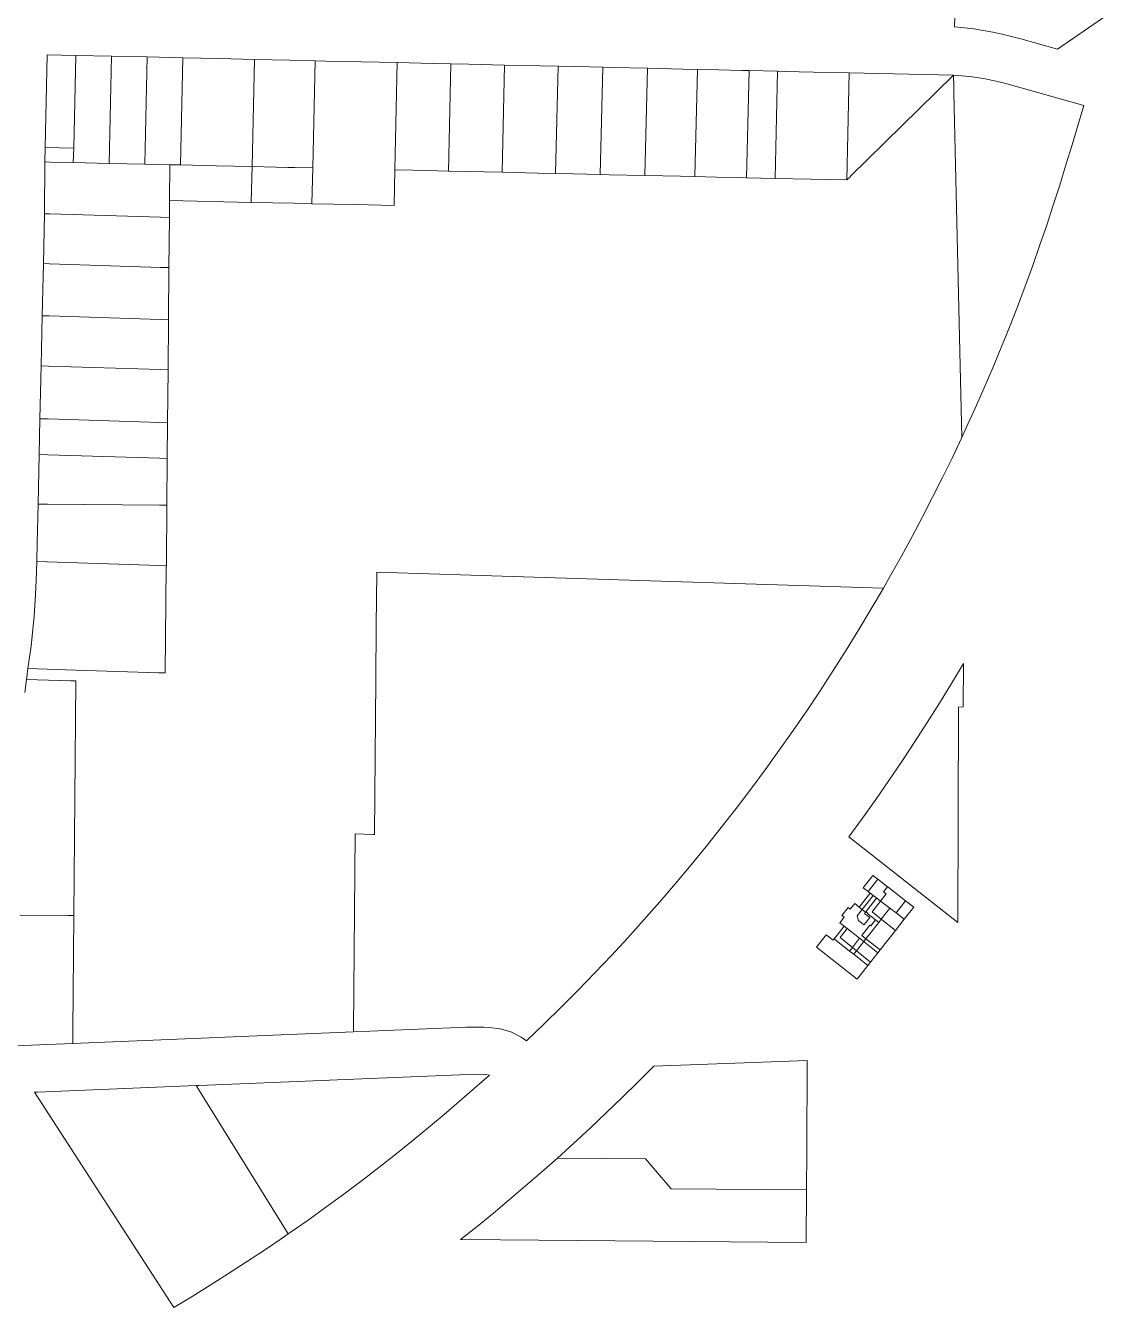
# Model space of a CAD drawing. Header units: feet. Extents: x 865220 to 2774701, y -2240498 to 961524.
# Drawn here: x 2773049 to 2774557, y 951152 to 952944 of the extents above; entities that cross this region are included whole.
import ezdxf

# ---------------------------------------------------------------- set-up
doc = ezdxf.new("R2010")
doc.units = ezdxf.units.FT
doc.header["$LTSCALE"] = 0.015
doc.header["$MEASUREMENT"] = 0
doc.layers.add('Parcels', color=7, linetype='Continuous', lineweight=0)

msp = doc.modelspace()

# ---------------------------------------------------------------- linework, layer by layer
at = {"layer": 'Parcels', "lineweight": 5, "ltscale": 100}
for p, q in [((2774349.5, 952957.8), (2774349.2, 952942.9)), ((2774493, 952911.6), (2774557.3, 952955.6)), ((2774349.2, 952942.9), (2774362.6, 952941.5)), ((2774362.6, 952941.5), (2774376, 952939.8)), ((2774376, 952939.8), (2774389.3, 952937.7)), ((2774389.3, 952937.7), (2774402.6, 952935.2)), ((2774402.6, 952935.2), (2774415.8, 952932.5)), ((2774415.8, 952932.5), (2774428.9, 952929.3)), ((2774428.9, 952929.3), (2774442, 952925.9)), ((2774442, 952925.9), (2774493, 952911.6)), ((2773079.6, 952903.7), (2773076.7, 952773.8)), ((2773119.6, 952902.8), (2773079.6, 952903.7)), ((2773119.6, 952902.8), (2773116.7, 952772.9)), ((2773169.6, 952901.7), (2773119.6, 952902.8)), ((2773119.6, 952902.8), (2773119.6, 952902.8)), ((2773169.6, 952901.7), (2773166.2, 952751.7)), ((2773166.2, 952751.7), (2773169.6, 952901.7)), ((2773219.6, 952900.6), (2773169.6, 952901.7)), ((2773169.6, 952901.7), (2773169.6, 952901.7)), ((2773219.6, 952900.6), (2773216.2, 952750.6)), ((2773216.2, 952750.6), (2773219.6, 952900.6)), ((2773269.6, 952899.4), (2773219.6, 952900.6)), ((2773219.6, 952900.6), (2773219.6, 952900.6)), ((2773269.6, 952899.4), (2773266.2, 952749.5)), ((2773319.6, 952898.3), (2773269.6, 952899.4)), ((2773269.6, 952899.4), (2773269.6, 952899.4)), ((2773369.5, 952897.2), (2773319.6, 952898.3)), ((2773369.5, 952897.2), (2773366.2, 952747.2)), ((2773419.5, 952896), (2773369.5, 952897.2)), ((2773369.5, 952897.2), (2773369.5, 952897.2)), ((2773454.5, 952895.3), (2773419.5, 952896)), ((2773454.5, 952895.3), (2773451.1, 952745.3)), ((2773451.1, 952745.3), (2773454.5, 952895.3)), ((2773469.5, 952894.9), (2773454.5, 952895.3)), ((2773454.5, 952895.3), (2773454.5, 952895.3)), ((2773519.5, 952893.8), (2773469.5, 952894.9)), ((2773569.5, 952892.7), (2773519.5, 952893.8)), ((2773566.1, 952742.7), (2773569.5, 952892.7)), ((2773619.4, 952891.5), (2773569.5, 952892.7)), ((2773569.5, 952892.7), (2773569.5, 952892.7)), ((2773644.4, 952891), (2773619.4, 952891.5)), ((2773644.4, 952891), (2773641.1, 952741)), ((2773641.1, 952741), (2773644.4, 952891)), ((2773669.4, 952890.4), (2773644.4, 952891)), ((2773644.4, 952891), (2773644.4, 952891)), ((2773719.4, 952889.3), (2773669.4, 952890.4)), ((2773716, 952739.3), (2773719.4, 952889.3)), ((2773769.4, 952888.1), (2773719.4, 952889.3)), ((2773719.4, 952889.3), (2773719.4, 952889.3)), ((2773794.4, 952887.6), (2773769.4, 952888.1)), ((2773794.4, 952887.6), (2773791, 952737.6)), ((2773819.4, 952887), (2773794.4, 952887.6)), ((2773794.4, 952887.6), (2773794.4, 952887.6)), ((2773856.9, 952886.2), (2773819.4, 952887)), ((2773856.9, 952886.2), (2773853.5, 952736.2)), ((2773869.4, 952885.9), (2773856.9, 952886.2)), ((2773856.9, 952886.2), (2773856.9, 952886.2)), ((2773919.3, 952884.8), (2773869.4, 952885.9)), ((2773919.3, 952884.8), (2773916, 952734.8)), ((2773969.3, 952883.6), (2773919.3, 952884.8)), ((2773919.3, 952884.8), (2773919.3, 952884.8)), ((2773989.3, 952883.2), (2773969.3, 952883.6)), ((2773985.9, 952733.2), (2773989.3, 952883.2)), ((2774019.3, 952882.5), (2773989.3, 952883.2)), ((2773989.3, 952883.2), (2773989.3, 952883.2)), ((2774051.6, 952881.8), (2774019.3, 952882.5)), ((2774061.6, 952881.6), (2774051.6, 952881.8)), ((2774061.6, 952881.6), (2774058.2, 952731.6)), ((2774101.6, 952880.7), (2774061.6, 952881.6)), ((2774061.6, 952881.6), (2774061.6, 952881.6)), ((2774098.2, 952730.7), (2774101.6, 952880.7)), ((2774111.6, 952880.4), (2774101.6, 952880.7)), ((2774101.6, 952880.7), (2774101.6, 952880.7)), ((2774151.6, 952879.5), (2774111.6, 952880.4)), ((2774111.6, 952880.4), (2774111.6, 952880.4)), ((2774201.5, 952878.4), (2774151.6, 952879.5)), ((2774201.5, 952878.4), (2774198.2, 952728.5)), ((2774347.7, 952875.1), (2774201.5, 952878.4)), ((2774347.7, 952875.1), (2774203.7, 952733.9)), ((2774347.7, 952875.1), (2774347.7, 952875.1)), ((2774358.8, 952874.3), (2774347.7, 952875.1)), ((2774347.7, 952875.1), (2774348.1, 952858.6)), ((2774369.8, 952873.1), (2774358.8, 952874.3)), ((2774380.8, 952871.6), (2774369.8, 952873.1)), ((2774391.7, 952869.8), (2774380.8, 952871.6)), ((2774402.6, 952867.6), (2774391.7, 952869.8)), ((2774413.4, 952865.2), (2774402.6, 952867.6)), ((2774424.2, 952862.3), (2774413.4, 952865.2)), ((2774530, 952832.7), (2774424.2, 952862.3)), ((2774348.1, 952858.6), (2774348.3, 952849.9)), ((2774348.3, 952849.9), (2774359.3, 952368.5)), ((2774522.2, 952806.1), (2774530, 952832.7)), ((2774513.6, 952777.7), (2774522.2, 952806.1)), ((2773076.7, 952773.8), (2773076.3, 952753.8)), ((2773116.7, 952772.9), (2773076.7, 952773.8)), ((2773116.7, 952772.9), (2773116.2, 952752.9)), ((2773116.7, 952772.9), (2773116.7, 952772.9)), ((2774505, 952749.5), (2774513.6, 952777.7)), ((2773076.3, 952753.7), (2773075.8, 952681.4)), ((2773077.4, 952753.7), (2773076.3, 952753.8)), ((2773076.3, 952753.8), (2773076.3, 952753.7)), ((2773084, 952753.6), (2773077.4, 952753.7)), ((2773116.2, 952752.9), (2773084, 952753.6)), ((2773116.2, 952752.9), (2773166.2, 952751.7)), ((2773116.2, 952752.9), (2773116.2, 952752.9)), ((2773166.2, 952751.7), (2773216.2, 952750.6)), ((2773216.2, 952750.6), (2773166.2, 952751.7)), ((2773216.2, 952750.6), (2773250.9, 952749.8)), ((2773250.9, 952749.8), (2773216.2, 952750.6)), ((2773250.8, 952699.8), (2773251.2, 952749.8)), ((2773251.2, 952749.8), (2773250.8, 952699.8)), ((2773250.9, 952749.8), (2773251.2, 952749.8)), ((2773251.2, 952749.8), (2773266.2, 952749.5)), ((2773266.2, 952749.5), (2773316.2, 952748.4)), ((2773316.2, 952748.4), (2773266.2, 952749.5)), ((2773266.2, 952749.5), (2773266.2, 952749.5)), ((2773316.2, 952748.4), (2773366.2, 952747.2)), ((2773365, 952697.5), (2773366.2, 952747.2)), ((2773366.2, 952747.2), (2773416.1, 952746.1)), ((2773416.1, 952746.1), (2773366.2, 952747.2)), ((2773416.1, 952746.1), (2773425.9, 952745.9)), ((2773425.9, 952745.9), (2773416.1, 952746.1)), ((2773451.1, 952745.3), (2773425.9, 952745.9)), ((2773451.1, 952745.3), (2773450, 952695.7)), ((2773450, 952695.7), (2773451.1, 952745.3)), ((2773451.1, 952745.3), (2773451.1, 952745.3)), ((2773565, 952692.7), (2773566.1, 952742.7)), ((2773566.1, 952742.7), (2773616.1, 952741.6)), ((2773616.1, 952741.6), (2773566.1, 952742.7)), ((2773616.1, 952741.6), (2773625.8, 952741.4)), ((2773625.8, 952741.4), (2773616.1, 952741.6)), ((2773625.8, 952741.4), (2773641.1, 952741)), ((2773641.1, 952741), (2773666, 952740.5)), ((2773666, 952740.5), (2773716, 952739.3)), ((2773716, 952739.3), (2773766, 952738.2)), ((2773791, 952737.6), (2773766, 952738.2)), ((2773816, 952737.1), (2773791, 952737.6)), ((2773853.5, 952736.2), (2773816, 952737.1)), ((2773853.5, 952736.2), (2773866, 952735.9)), ((2773916, 952734.8), (2773866, 952735.9)), ((2774496.2, 952721.3), (2774505, 952749.5)), ((2773965.9, 952733.7), (2773916, 952734.8)), ((2773965.9, 952733.7), (2773985.9, 952733.2)), ((2773985.9, 952733.2), (2774015.9, 952732.6)), ((2774048.2, 952731.8), (2774015.9, 952732.6)), ((2774058.2, 952731.6), (2774048.2, 952731.8)), ((2774058.2, 952731.6), (2774098.2, 952730.7)), ((2774098.2, 952730.7), (2774148.2, 952729.6)), ((2774198.2, 952728.5), (2774148.2, 952729.6)), ((2774198.2, 952728.5), (2774203.3, 952733.5)), ((2774203.3, 952733.5), (2774198.2, 952728.5)), ((2774203.7, 952733.9), (2774203.3, 952733.5)), ((2774487.2, 952693.3), (2774496.2, 952721.3)), ((2773250.7, 952685.7), (2773250.8, 952699.8)), ((2773250.8, 952699.8), (2773250.7, 952685.7)), ((2773250.8, 952699.8), (2773365, 952697.2)), ((2773250.7, 952685.7), (2773250.6, 952676)), ((2773365, 952697.5), (2773365, 952697.2)), ((2773365, 952697.2), (2773365, 952697.5)), ((2773365, 952697.2), (2773425.4, 952695.9)), ((2773425.4, 952695.9), (2773450, 952695.3)), ((2773450, 952695.3), (2773425.4, 952695.9)), ((2773450, 952695.7), (2773450, 952695.3)), ((2773450, 952695.3), (2773450, 952695.7)), ((2773450, 952695.3), (2773510.4, 952694)), ((2773510.4, 952694), (2773565, 952692.7)), ((2774478, 952665.5), (2774487.2, 952693.3)), ((2773075.8, 952681.4), (2773074.3, 952611.5)), ((2773083.4, 952681.2), (2773075.8, 952681.4)), ((2773075.8, 952681.4), (2773083.4, 952681.2)), ((2773192.1, 952677.8), (2773083.4, 952681.2)), ((2773083.4, 952681.2), (2773192.1, 952677.8)), ((2773192.1, 952677.8), (2773238.2, 952676.4)), ((2773250.3, 952676), (2773238.2, 952676.4)), ((2773238.2, 952676.4), (2773250.3, 952676)), ((2773250.6, 952676), (2773250, 952606)), ((2773250.3, 952676), (2773250.6, 952676)), ((2773250.6, 952676), (2773250.6, 952676)), ((2774468.6, 952637.8), (2774478, 952665.5)), ((2774458.4, 952608.8), (2774468.6, 952637.8)), ((2773074.3, 952611.5), (2773072.7, 952538.6)), ((2773082.8, 952611.2), (2773074.3, 952611.5)), ((2773082.8, 952611.2), (2773082.8, 952611.2)), ((2773082.8, 952611.2), (2773238, 952606.3)), ((2773238, 952606.3), (2773249.7, 952606)), ((2773250, 952606), (2773249.4, 952533)), ((2773249.7, 952606), (2773250, 952606)), ((2774447.9, 952580), (2774458.4, 952608.8)), ((2774437, 952551.3), (2774447.9, 952580)), ((2773072.7, 952538.6), (2773071.1, 952468.6)), ((2773072.7, 952538.6), (2773082.2, 952538.3)), ((2774425.9, 952522.7), (2774437, 952551.3)), ((2773082.2, 952538.3), (2773082.2, 952538.3)), ((2773082.2, 952538.3), (2773237.8, 952533.4)), ((2773249.1, 952533), (2773237.8, 952533.4)), ((2773237.8, 952533.4), (2773249.1, 952533)), ((2773248.8, 952463), (2773249.4, 952533)), ((2773249.1, 952533), (2773249.4, 952533)), ((2774414.4, 952494.2), (2774425.9, 952522.7)), ((2774402.6, 952465.9), (2774414.4, 952494.2)), ((2773071.1, 952468.6), (2773069.5, 952394.6)), ((2773081.6, 952468.3), (2773071.1, 952468.6)), ((2773071.1, 952468.6), (2773081.6, 952468.3)), ((2773081.6, 952468.3), (2773081.6, 952468.3)), ((2773081.6, 952468.3), (2773237.6, 952463.4)), ((2773237.6, 952463.4), (2773248.5, 952463.1)), ((2773248.8, 952463), (2773248.1, 952389.1)), ((2773248.8, 952463), (2773248.5, 952463.1)), ((2773248.5, 952463.1), (2773248.8, 952463)), ((2774390.5, 952437.7), (2774402.6, 952465.9)), ((2774378.1, 952409.6), (2774390.5, 952437.7)), ((2774365.4, 952381.7), (2774378.1, 952409.6)), ((2773069.5, 952394.6), (2773068.4, 952344.7)), ((2773069.5, 952394.6), (2773080.9, 952394.3)), ((2773237.4, 952389.4), (2773080.9, 952394.3)), ((2773080.9, 952394.3), (2773080.9, 952394.3)), ((2773237.4, 952389.4), (2773247.8, 952389.1)), ((2773247.7, 952339.1), (2773248.1, 952389.1)), ((2773248.1, 952389.1), (2773247.7, 952339.1)), ((2773247.8, 952389.1), (2773248.1, 952389.1)), ((2774359.3, 952368.5), (2774365.4, 952381.7)), ((2774365.4, 952381.7), (2774365.4, 952381.7)), ((2774346, 952340.4), (2774359.3, 952368.5)), ((2774359.3, 952368.5), (2774359.3, 952368.5)), ((2773068.4, 952344.7), (2773066.8, 952275.2)), ((2773068.4, 952344.7), (2773080.5, 952344.3)), ((2773080.5, 952344.3), (2773080.5, 952344.3)), ((2773080.5, 952344.3), (2773237.2, 952339.4)), ((2773237.2, 952339.4), (2773247.4, 952339.1)), ((2773247.7, 952339.1), (2773247.1, 952273.6)), ((2773247.7, 952339.1), (2773247.4, 952339.1)), ((2773247.4, 952339.1), (2773247.7, 952339.1)), ((2774332.4, 952312.5), (2774346, 952340.4)), ((2774318.4, 952284.8), (2774332.4, 952312.5)), ((2773066.8, 952275.2), (2773065.6, 952221.1)), ((2773079.9, 952275.1), (2773066.8, 952275.2)), ((2773079.9, 952275.1), (2773236.9, 952273.7)), ((2773236.9, 952273.7), (2773246.9, 952273.6)), ((2773247.1, 952273.6), (2773246.5, 952193)), ((2773247.1, 952273.6), (2773246.9, 952273.6)), ((2773247.1, 952273.6), (2773247.1, 952273.6)), ((2774304.2, 952257.2), (2774318.4, 952284.8)), ((2774289.6, 952229.7), (2774304.2, 952257.2)), ((2773065.6, 952221.1), (2773065, 952194.8)), ((2774274.8, 952202.5), (2774289.6, 952229.7)), ((2774259.6, 952175.4), (2774274.8, 952202.5)), ((2773065, 952194.8), (2773064.3, 952168.6)), ((2773065, 952194.8), (2773236.6, 952189.4)), ((2773236.6, 952189.4), (2773246.2, 952189.1)), ((2773246.2, 952189.1), (2773244.9, 952039.1)), ((2773246.4, 952189.1), (2773246.2, 952189.1)), ((2773246.2, 952189.1), (2773246.2, 952189.1)), ((2773246.4, 952189.1), (2773246.5, 952193)), ((2773246.5, 952193), (2773246.4, 952189.1)), ((2773540.1, 952104.8), (2773540.7, 952179.9)), ((2773540.7, 952179.9), (2773745.6, 952173.5)), ((2773064.3, 952168.6), (2773063.1, 952148.8)), ((2773745.8, 952173.5), (2773745.6, 952173.5)), ((2774249.3, 952157.7), (2773745.8, 952173.5)), ((2774249.5, 952157.7), (2774259.6, 952175.4)), ((2773063.1, 952148.8), (2773061.2, 952118.7)), ((2774232.5, 952128.6), (2774249.5, 952157.7)), ((2774249.3, 952157.7), (2774249.5, 952157.7)), ((2774215.1, 952099.7), (2774232.5, 952128.6)), ((2773061.2, 952118.7), (2773057, 952076.9)), ((2773540.1, 952104.8), (2773539.5, 952029.9)), ((2774197.4, 952071), (2774215.1, 952099.7)), ((2773057, 952076.9), (2773052.7, 952045.1)), ((2774179.4, 952042.5), (2774197.4, 952071)), ((2773052.7, 952045.1), (2773051.1, 952033.4)), ((2773052.7, 952045.1), (2773119.9, 952043)), ((2773235.2, 952039.4), (2773119.9, 952043)), ((2773235.2, 952039.4), (2773244.9, 952039.1)), ((2774161, 952014.3), (2774179.4, 952042.5)), ((2774361.5, 952052.1), (2774344.9, 952024.4)), ((2774361.2, 951991.6), (2774361.5, 952052.1)), ((2773050.7, 952030.1), (2773048.2, 952011.9)), ((2773051.1, 952033.4), (2773050.7, 952030.1)), ((2773050.7, 952030.1), (2773112.4, 952028.2)), ((2773119.8, 952028), (2773112.4, 952028.2)), ((2773119.8, 952028), (2773117, 951699.8)), ((2773119.8, 952028), (2773119.8, 952028)), ((2773537.6, 951813.3), (2773539.5, 952029.9)), ((2774344.9, 952024.4), (2774328, 951996.9)), ((2774142.2, 951986.2), (2774161, 952014.3)), ((2774123.2, 951958.4), (2774142.2, 951986.2)), ((2774328, 951996.9), (2774310.8, 951969.6)), ((2774353.8, 951690.3), (2774354.6, 951991.4)), ((2774354.6, 951991.4), (2774361.2, 951991.6)), ((2774361.2, 951991.6), (2774361.2, 951991.6)), ((2774310.8, 951969.6), (2774293.2, 951942.4)), ((2774103.7, 951930.9), (2774123.2, 951958.4)), ((2774084, 951903.5), (2774103.7, 951930.9)), ((2774293.2, 951942.4), (2774275.4, 951915.5)), ((2774275.4, 951915.5), (2774257.3, 951888.7)), ((2774063.9, 951876.4), (2774084, 951903.5)), ((2774043.5, 951849.6), (2774063.9, 951876.4)), ((2774257.3, 951888.7), (2774238.9, 951862.2)), ((2774238.9, 951862.2), (2774220.2, 951835.8)), ((2774022.8, 951823), (2774043.5, 951849.6)), ((2774001.8, 951796.6), (2774022.8, 951823)), ((2774220.2, 951835.8), (2774201.2, 951809.7)), ((2773508.3, 951540.2), (2773510.6, 951814.2)), ((2773510.6, 951814.2), (2773535.2, 951813.4)), ((2773537.6, 951813.3), (2773535.2, 951813.4)), ((2774201.2, 951809.7), (2774292.8, 951738)), ((2773980.4, 951770.6), (2774001.8, 951796.6)), ((2773958.7, 951744.7), (2773980.4, 951770.6)), ((2774234.9, 951756), (2774221.4, 951738.8)), ((2774228.1, 951733.6), (2774241.6, 951750.8)), ((2774241.6, 951750.8), (2774234.9, 951756)), ((2774241.6, 951750.8), (2774241.6, 951750.8)), ((2774241.6, 951750.8), (2774241.6, 951750.8)), ((2774255.5, 951740), (2774241.6, 951750.8)), ((2773936.7, 951719.2), (2773958.7, 951744.7)), ((2774221.4, 951738.8), (2774228.1, 951733.6)), ((2774228.1, 951733.6), (2774231.1, 951731.2)), ((2774255.5, 951740), (2774249.8, 951732.8)), ((2774249.8, 951732.8), (2774249.8, 951732.8)), ((2774249.8, 951732.8), (2774253.4, 951730)), ((2774256.4, 951739.3), (2774255.5, 951740)), ((2774280.5, 951720.4), (2774256.4, 951739.3)), ((2774292.8, 951738), (2774353.8, 951690.3)), ((2773914.5, 951693.9), (2773936.7, 951719.2)), ((2774209.4, 951716.5), (2774203.2, 951708.7)), ((2774215.7, 951711.6), (2774209.4, 951716.5)), ((2774229.1, 951728.7), (2774215.7, 951711.6)), ((2774233.3, 951725.6), (2774219.8, 951708.3)), ((2774225, 951705.2), (2774238.1, 951722)), ((2774231.1, 951731.2), (2774229.1, 951728.7)), ((2774235.3, 951728.1), (2774231.1, 951731.2)), ((2774231.1, 951731.2), (2774235.3, 951728.1)), ((2774233.4, 951725.6), (2774233.3, 951725.6)), ((2774235.2, 951728), (2774233.4, 951725.6)), ((2774245.6, 951720.1), (2774233.6, 951704.9)), ((2774235.3, 951728.1), (2774235.2, 951728)), ((2774240.1, 951724.4), (2774235.3, 951728.1)), ((2774235.3, 951728.1), (2774240.1, 951724.4)), ((2774238.1, 951722), (2774240, 951724.3)), ((2774240, 951724.3), (2774240.1, 951724.4)), ((2774245.6, 951720.1), (2774240.1, 951724.4)), ((2774253.4, 951730), (2774245.6, 951720.1)), ((2774245.6, 951720.1), (2774258.7, 951710.1)), ((2774280.5, 951720.4), (2774267.2, 951703.6)), ((2774267.2, 951703.6), (2774280.5, 951720.4)), ((2774291.9, 951711.5), (2774280.5, 951720.4)), ((2774280.5, 951720.4), (2774280.5, 951720.4)), ((2774280.5, 951720.4), (2774280.5, 951720.4)), ((2773042, 951700.4), (2773109, 951699.8)), ((2773117, 951699.8), (2773109, 951699.8)), ((2773117, 951699.8), (2773115.6, 951538.5)), ((2774194.6, 951697.6), (2774188.4, 951689.8)), ((2774200.1, 951711.1), (2774191.4, 951700.1)), ((2774191.4, 951700.1), (2774194.6, 951697.6)), ((2774203.2, 951708.7), (2774200.1, 951711.1)), ((2774219.8, 951708.3), (2774213, 951699.6)), ((2774213, 951699.6), (2774219.8, 951708.3)), ((2774214.7, 951692.9), (2774213, 951699.6)), ((2774215.7, 951711.6), (2774219.8, 951708.3)), ((2774215.7, 951711.6), (2774215.7, 951711.6)), ((2774219.8, 951708.3), (2774224.5, 951704.6)), ((2774223.1, 951702.8), (2774224.5, 951704.6)), ((2774224.5, 951704.6), (2774223.1, 951702.8)), ((2774230.5, 951697), (2774223.1, 951702.8)), ((2774223.1, 951702.8), (2774230.5, 951697)), ((2774224.5, 951704.6), (2774225, 951705.2)), ((2774224.5, 951704.6), (2774225, 951705.2)), ((2774225, 951705.2), (2774225, 951705.2)), ((2774225, 951705.2), (2774227.1, 951703.6)), ((2774230.5, 951697), (2774225.4, 951690.5)), ((2774227.7, 951703.2), (2774227.1, 951703.6)), ((2774227.2, 951702.6), (2774227.7, 951703.2)), ((2774227.2, 951702.6), (2774228.1, 951701.8)), ((2774228.1, 951701.8), (2774227.2, 951702.6)), ((2774228.1, 951701.8), (2774238.5, 951693.7)), ((2774233.6, 951704.9), (2774246.6, 951694.7)), ((2774258.7, 951710.1), (2774246.6, 951694.7)), ((2774246.6, 951694.7), (2774258.7, 951710.1)), ((2774267.2, 951703.6), (2774258.7, 951710.1)), ((2774258.7, 951710.1), (2774267.2, 951703.6)), ((2774267.2, 951703.6), (2774278.7, 951694.7)), ((2774278.7, 951694.7), (2774267.2, 951703.6)), ((2774278.7, 951694.7), (2774291.9, 951711.5)), ((2774291.9, 951711.5), (2774291.9, 951711.5)), ((2773891.9, 951668.8), (2773914.5, 951693.9)), ((2774194.7, 951684.8), (2774184.9, 951672.4)), ((2774188.4, 951689.8), (2774194.7, 951684.8)), ((2774198.7, 951681.7), (2774188.9, 951669.2)), ((2774198.7, 951681.7), (2774194.7, 951684.8)), ((2774198.7, 951681.7), (2774194.7, 951684.8)), ((2774194.7, 951684.8), (2774198.7, 951681.7)), ((2774198.7, 951681.7), (2774216.1, 951668)), ((2774214.7, 951692.9), (2774222.4, 951686.8)), ((2774222.4, 951686.8), (2774214.7, 951692.9)), ((2774230.6, 951686.4), (2774219.3, 951672)), ((2774225.4, 951690.5), (2774222.4, 951686.8)), ((2774243, 951690.1), (2774225.1, 951667.3)), ((2774230.6, 951686.4), (2774231.9, 951685.4)), ((2774238.4, 951693.7), (2774231.9, 951685.4)), ((2774231.9, 951685.4), (2774238.4, 951693.7)), ((2774238.5, 951693.7), (2774238.4, 951693.7)), ((2774238.4, 951693.7), (2774238.5, 951693.7)), ((2774238.5, 951693.7), (2774243, 951690.1)), ((2774243, 951690.1), (2774246.6, 951694.7)), ((2774245, 951651.7), (2774266.5, 951679.1)), ((2774245, 951651.7), (2774266.5, 951679.1)), ((2774266.5, 951679.1), (2774246.6, 951694.7)), ((2774246.6, 951694.7), (2774266.5, 951679.1)), ((2774266.5, 951679.1), (2774278.7, 951694.7)), ((2774278.7, 951694.7), (2774278.7, 951694.7)), ((2773869, 951644.1), (2773891.9, 951668.8)), ((2774169.6, 951672.8), (2774156, 951655.5)), ((2774169.6, 951672.8), (2774156, 951655.5)), ((2774179.3, 951665.2), (2774169.6, 951672.8)), ((2774180.7, 951667.1), (2774179.3, 951665.2)), ((2774184.9, 951672.4), (2774180.7, 951667.1)), ((2774184.9, 951672.4), (2774180.7, 951667.1)), ((2774180.7, 951667.1), (2774180.7, 951667.1)), ((2774180.7, 951667.1), (2774202.2, 951650.2)), ((2774188.9, 951669.2), (2774206.1, 951655.2)), ((2774206.1, 951655.2), (2774188.9, 951669.2)), ((2774188.9, 951669.2), (2774188.9, 951669.2)), ((2774206.1, 951655.2), (2774216.1, 951668)), ((2774222, 951663.4), (2774211.9, 951650.5)), ((2774216.1, 951668), (2774222, 951663.4)), ((2774225.1, 951667.3), (2774219.3, 951672)), ((2774222, 951663.4), (2774223.3, 951665.1)), ((2774223, 951662.6), (2774222, 951663.4)), ((2774222, 951663.4), (2774223, 951662.6)), ((2774241.9, 951647.8), (2774223, 951662.6)), ((2774223, 951662.6), (2774241.9, 951647.8)), ((2774225.1, 951667.3), (2774223.3, 951665.1)), ((2774223.3, 951665.1), (2774225.1, 951667.3)), ((2774225.1, 951667.3), (2774245, 951651.7)), ((2773845.8, 951619.6), (2773869, 951644.1)), ((2774156, 951655.5), (2774212.9, 951610.8)), ((2774156, 951655.5), (2774212.9, 951610.8)), ((2774202.2, 951650.2), (2774206.1, 951655.2)), ((2774208.1, 951645.6), (2774202.2, 951650.2)), ((2774206.1, 951655.2), (2774206.1, 951655.2)), ((2774206.1, 951655.2), (2774211.9, 951650.5)), ((2774211.9, 951650.5), (2774206.1, 951655.2)), ((2774209.3, 951647.2), (2774208.1, 951645.6)), ((2774228, 951630), (2774208.1, 951645.6)), ((2774208.1, 951645.6), (2774228, 951630)), ((2774211.9, 951650.5), (2774209.3, 951647.2)), ((2774211.9, 951650.5), (2774231.5, 951634.6)), ((2774231.5, 951634.6), (2774241.9, 951647.8)), ((2774241.9, 951647.8), (2774245, 951651.7)), ((2774241.9, 951647.8), (2774241.9, 951647.8)), ((2774245, 951651.7), (2774245, 951651.7)), ((2774212.9, 951610.8), (2774228, 951630)), ((2774212.9, 951610.8), (2774228, 951630)), ((2774228, 951630), (2774231.5, 951634.6)), ((2774228, 951630), (2774231.5, 951634.6)), ((2774231.5, 951634.6), (2774231.5, 951634.6)), ((2773822.3, 951595.4), (2773845.8, 951619.6)), ((2773798.5, 951571.5), (2773822.3, 951595.4)), ((2773774.4, 951547.9), (2773798.5, 951571.5)), ((2773115.6, 951538.5), (2773115.5, 951525.5)), ((2773115.5, 951521), (2773508.3, 951537.1)), ((2773508.3, 951540.2), (2773508.3, 951537.1)), ((2773508.3, 951537.1), (2773531.1, 951538.1)), ((2773531.1, 951538.1), (2773666.2, 951543.6)), ((2773666.2, 951543.6), (2773681, 951543.9)), ((2773681, 951543.9), (2773686.6, 951543.7)), ((2773686.6, 951543.7), (2773690.4, 951543.6)), ((2773690.4, 951543.6), (2773698, 951543.5)), ((2773698, 951543.5), (2773713.3, 951541.4)), ((2773713.3, 951541.4), (2773728.5, 951537)), ((2773728.5, 951537), (2773742.9, 951529.9)), ((2773750.1, 951524.6), (2773774.4, 951547.9)), ((2772969.3, 951515), (2773115.5, 951521)), ((2773115.5, 951525.5), (2773115.5, 951521)), ((2773742.9, 951529.9), (2773750.1, 951524.6)), ((2773750.1, 951524.6), (2773750.1, 951524.6)), ((2773928.3, 951489.3), (2773906.3, 951467.2)), ((2774143.1, 951497.3), (2773928.3, 951489.3)), ((2774142.4, 951370.2), (2774143.1, 951497.3)), ((2773668.1, 951477.7), (2773292.4, 951462.2)), ((2773680.8, 951477.9), (2773668.1, 951477.7)), ((2773677.4, 951458.2), (2773698.4, 951476.8)), ((2773692.8, 951477.6), (2773680.8, 951477.9)), ((2773693.3, 951477.5), (2773692.8, 951477.6)), ((2773698.4, 951476.8), (2773693.3, 951477.5)), ((2773906.3, 951467.2), (2773884.2, 951445.4)), ((2773066.1, 951452.9), (2773062.1, 951452.8)), ((2773062.1, 951452.8), (2773256.6, 951151.9)), ((2773288, 951462), (2773066.1, 951452.9)), ((2773292.4, 951462.2), (2773288, 951462)), ((2773416.7, 951254.5), (2773288, 951462)), ((2773288, 951462), (2773416.7, 951254.5)), ((2773656.2, 951439.7), (2773677.4, 951458.2)), ((2773884.2, 951445.4), (2773861.8, 951423.8)), ((2773634.9, 951421.4), (2773656.2, 951439.7)), ((2773613.3, 951403.4), (2773634.9, 951421.4)), ((2773861.8, 951423.8), (2773839.2, 951402.5)), ((2773591.6, 951385.5), (2773613.3, 951403.4)), ((2773839.2, 951402.5), (2773816.4, 951381.4)), ((2773567.6, 951366.3), (2773591.6, 951385.5)), ((2773816.4, 951381.4), (2773793.4, 951360.6)), ((2773543.4, 951347.3), (2773567.6, 951366.3)), ((2773793.4, 951360.6), (2773771.3, 951341)), ((2773793.4, 951360.6), (2773916.7, 951359.7)), ((2773916.7, 951359.7), (2773952.4, 951317.5)), ((2774142.1, 951316.2), (2774142.4, 951370.2)), ((2773519, 951328.6), (2773543.4, 951347.3)), ((2773771.3, 951341), (2773749, 951321.7)), ((2773494.5, 951310.1), (2773519, 951328.6)), ((2773749, 951321.7), (2773726.6, 951302.6)), ((2773469.7, 951291.9), (2773494.5, 951310.1)), ((2773726.6, 951302.6), (2773704, 951283.7)), ((2774142.1, 951316.2), (2773952.4, 951317.5)), ((2774141.7, 951243.3), (2774142.1, 951316.2)), ((2774142.1, 951316.2), (2774142.1, 951316.2)), ((2773444.7, 951274), (2773469.7, 951291.9)), ((2773704, 951283.7), (2773681.1, 951265)), ((2773419.5, 951256.4), (2773444.7, 951274)), ((2773383.5, 951231.9), (2773408.3, 951248.7)), ((2773408.3, 951248.7), (2773416.7, 951254.5)), ((2773416.7, 951254.5), (2773419.5, 951256.4)), ((2773416.7, 951254.5), (2773416.7, 951254.5)), ((2773419.5, 951256.4), (2773419.5, 951256.4)), ((2773681.1, 951265), (2773658.1, 951246.6)), ((2773358.4, 951215.4), (2773383.5, 951231.9)), ((2773658.1, 951246.6), (2773660.4, 951246.6)), ((2773660.4, 951246.6), (2774141.7, 951242.5)), ((2774141.7, 951242.5), (2774141.7, 951243.3)), ((2773333.2, 951199.1), (2773358.4, 951215.4)), ((2773307.8, 951183.1), (2773333.2, 951199.1)), ((2773282.3, 951167.3), (2773307.8, 951183.1)), ((2773256.6, 951151.9), (2773282.3, 951167.3))]:
    msp.add_line(p, q, dxfattribs=at)

doc.saveas('drawing.dxf')
